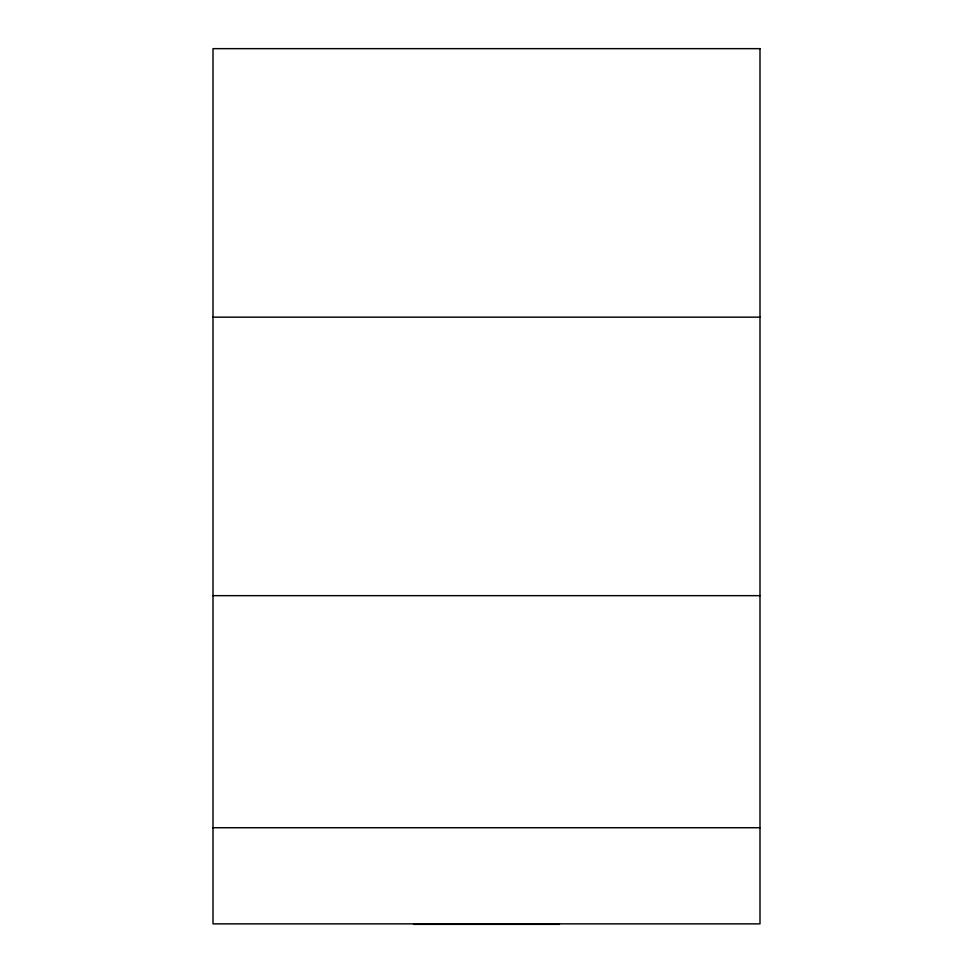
<?xml version="1.0" encoding="UTF-8"?>
<svg xmlns="http://www.w3.org/2000/svg" width="973" height="973" viewBox="0 0 973 973"><rect width="100%" height="100%" fill="white"/><g stroke="black" fill="none" stroke-linecap="round" stroke-linejoin="round"><path stroke-width="1.46" d="M213.002 317.162L759.998 317.162M213.002 595.658L759.998 595.658M213.002 827.731L759.998 827.731M413.561 924.35L559.439 924.35M759.998 48.65L213.002 48.65L213.002 923.864L759.998 923.864L759.998 48.65"/></g></svg>
